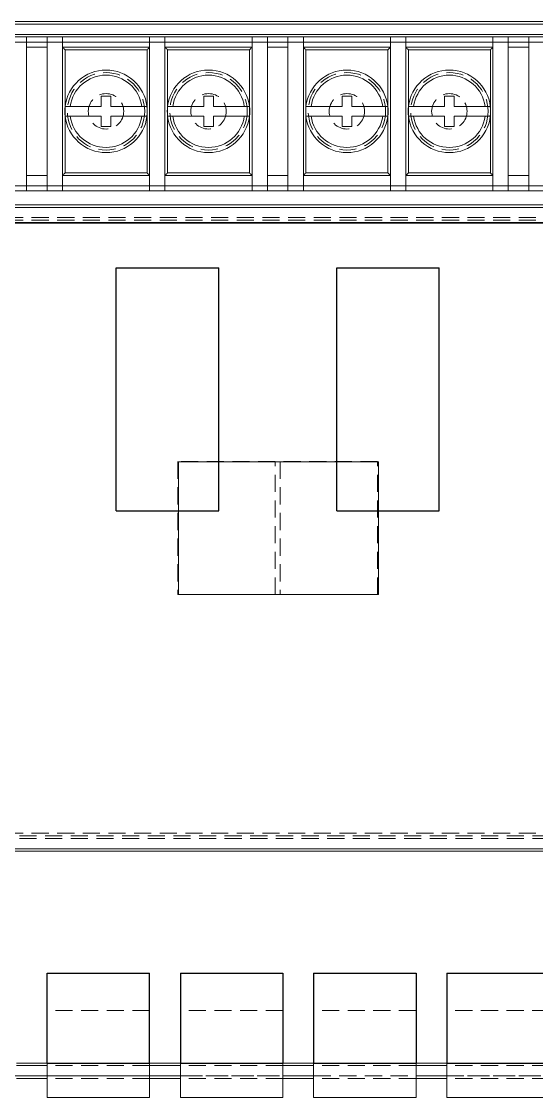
# Model space of a CAD drawing. Header units: millimetres. Extents: x 1282755 to 1285234, y -1758265 to -1757672.
# Drawn here: x 1282964.25 to 1282971.79, y -1758119.86 to -1758104.15 of the extents above; entities that cross this region are included whole.
import ezdxf

# ---------------------------------------------------------------- set-up
doc = ezdxf.new("R2010")
doc.units = ezdxf.units.MM
doc.linetypes.add('HIDDEN', pattern=[0.375, 0.25, -0.125])

msp = doc.modelspace()

# ---------------------------------------------------------------- linework, layer by layer
at = {"color": 7, "linetype": 'Continuous', "lineweight": 15}
for p, q in [((1282953.725, -1758104.145), (1282982.277, -1758104.145)), ((1282982.277, -1758104.183), (1282953.725, -1758104.183)), ((1282953.875, -1758104.333), (1282982.127, -1758104.333)), ((1282964.104, -1758104.37), (1282964.329, -1758104.37)), ((1282964.329, -1758104.445), (1282964.104, -1758104.445)), ((1282964.329, -1758104.37), (1282964.329, -1758104.445)), ((1282964.329, -1758104.37), (1282964.629, -1758104.37)), ((1282964.329, -1758106.543), (1282964.329, -1758104.445)), ((1282964.629, -1758104.445), (1282964.329, -1758104.445)), ((1282964.629, -1758104.37), (1282964.853, -1758104.37)), ((1282964.629, -1758104.445), (1282964.629, -1758104.37)), ((1282964.853, -1758104.445), (1282964.629, -1758104.445)), ((1282964.629, -1758106.543), (1282964.629, -1758104.445)), ((1282964.853, -1758104.37), (1282964.853, -1758104.445)), ((1282964.853, -1758104.37), (1282966.127, -1758104.37)), ((1282964.853, -1758106.543), (1282964.853, -1758104.445)), ((1282966.127, -1758104.445), (1282964.853, -1758104.445)), ((1282966.127, -1758104.37), (1282966.352, -1758104.37)), ((1282966.127, -1758104.445), (1282966.127, -1758104.37)), ((1282966.352, -1758104.445), (1282966.127, -1758104.445)), ((1282966.127, -1758106.543), (1282966.127, -1758104.445)), ((1282966.352, -1758104.37), (1282966.352, -1758104.445)), ((1282966.352, -1758104.37), (1282967.626, -1758104.37)), ((1282966.352, -1758106.543), (1282966.352, -1758104.445)), ((1282967.626, -1758104.445), (1282966.352, -1758104.445)), ((1282967.626, -1758104.37), (1282967.851, -1758104.37)), ((1282967.626, -1758104.445), (1282967.626, -1758104.37)), ((1282967.851, -1758104.445), (1282967.626, -1758104.445)), ((1282967.626, -1758106.543), (1282967.626, -1758104.445)), ((1282967.851, -1758104.37), (1282967.851, -1758104.445)), ((1282967.851, -1758104.37), (1282968.151, -1758104.37)), ((1282967.851, -1758106.543), (1282967.851, -1758104.445)), ((1282968.151, -1758104.445), (1282967.851, -1758104.445)), ((1282968.151, -1758104.37), (1282968.376, -1758104.37)), ((1282968.151, -1758104.445), (1282968.151, -1758104.37)), ((1282968.376, -1758104.445), (1282968.151, -1758104.445)), ((1282968.151, -1758106.543), (1282968.151, -1758104.445)), ((1282968.376, -1758104.37), (1282968.376, -1758104.445)), ((1282968.376, -1758104.37), (1282969.65, -1758104.37)), ((1282968.376, -1758106.543), (1282968.376, -1758104.445)), ((1282969.65, -1758104.445), (1282968.376, -1758104.445)), ((1282969.65, -1758104.37), (1282969.874, -1758104.37)), ((1282969.65, -1758104.445), (1282969.65, -1758104.37)), ((1282969.874, -1758104.445), (1282969.65, -1758104.445)), ((1282969.65, -1758106.543), (1282969.65, -1758104.445)), ((1282969.874, -1758104.37), (1282969.874, -1758104.445)), ((1282969.874, -1758104.37), (1282971.148, -1758104.37)), ((1282969.874, -1758106.543), (1282969.874, -1758104.445)), ((1282971.148, -1758104.445), (1282969.874, -1758104.445)), ((1282971.148, -1758104.37), (1282971.373, -1758104.37)), ((1282971.148, -1758104.445), (1282971.148, -1758104.37)), ((1282971.373, -1758104.445), (1282971.148, -1758104.445)), ((1282971.148, -1758106.543), (1282971.148, -1758104.445)), ((1282971.373, -1758104.37), (1282971.373, -1758104.445)), ((1282971.373, -1758104.37), (1282971.673, -1758104.37)), ((1282971.373, -1758106.543), (1282971.373, -1758104.445)), ((1282971.673, -1758104.445), (1282971.373, -1758104.445)), ((1282971.673, -1758104.37), (1282971.898, -1758104.37)), ((1282971.673, -1758104.445), (1282971.673, -1758104.37)), ((1282971.898, -1758104.445), (1282971.673, -1758104.445)), ((1282971.673, -1758106.543), (1282971.673, -1758104.445)), ((1282964.329, -1758104.52), (1282964.629, -1758104.52)), ((1282964.853, -1758104.52), (1282966.127, -1758104.52)), ((1282966.09, -1758104.558), (1282964.891, -1758104.558)), ((1282966.352, -1758104.52), (1282967.626, -1758104.52)), ((1282967.589, -1758104.558), (1282966.39, -1758104.558)), ((1282967.851, -1758104.52), (1282968.151, -1758104.52)), ((1282968.376, -1758104.52), (1282969.65, -1758104.52)), ((1282969.612, -1758104.558), (1282968.413, -1758104.558)), ((1282969.874, -1758104.52), (1282971.148, -1758104.52)), ((1282971.111, -1758104.558), (1282969.912, -1758104.558)), ((1282971.373, -1758104.52), (1282971.673, -1758104.52)), ((1282965.562, -1758105.236), (1282965.419, -1758105.236)), ((1282965.419, -1758105.236), (1282965.419, -1758105.386)), ((1282965.562, -1758105.386), (1282965.562, -1758105.236)), ((1282967.06, -1758105.236), (1282966.918, -1758105.236)), ((1282966.918, -1758105.236), (1282966.918, -1758105.386)), ((1282967.06, -1758105.386), (1282967.06, -1758105.236)), ((1282969.084, -1758105.236), (1282968.941, -1758105.236)), ((1282968.941, -1758105.236), (1282968.941, -1758105.386)), ((1282969.084, -1758105.386), (1282969.084, -1758105.236)), ((1282970.582, -1758105.236), (1282970.44, -1758105.236)), ((1282970.44, -1758105.236), (1282970.44, -1758105.386)), ((1282970.582, -1758105.386), (1282970.582, -1758105.236)), ((1282965.419, -1758105.386), (1282964.967, -1758105.386)), ((1282966.014, -1758105.386), (1282965.562, -1758105.386)), ((1282966.918, -1758105.386), (1282966.466, -1758105.386)), ((1282967.513, -1758105.386), (1282967.06, -1758105.386)), ((1282968.941, -1758105.386), (1282968.489, -1758105.386)), ((1282969.536, -1758105.386), (1282969.084, -1758105.386)), ((1282970.44, -1758105.386), (1282969.988, -1758105.386)), ((1282971.035, -1758105.386), (1282970.582, -1758105.386)), ((1282964.967, -1758105.528), (1282965.419, -1758105.528)), ((1282965.419, -1758105.528), (1282965.419, -1758105.678)), ((1282965.562, -1758105.678), (1282965.562, -1758105.528)), ((1282965.562, -1758105.528), (1282966.014, -1758105.528)), ((1282966.466, -1758105.528), (1282966.918, -1758105.528)), ((1282966.918, -1758105.528), (1282966.918, -1758105.678)), ((1282967.06, -1758105.678), (1282967.06, -1758105.528)), ((1282967.06, -1758105.528), (1282967.513, -1758105.528)), ((1282968.489, -1758105.528), (1282968.941, -1758105.528)), ((1282968.941, -1758105.528), (1282968.941, -1758105.678)), ((1282969.084, -1758105.678), (1282969.084, -1758105.528)), ((1282969.084, -1758105.528), (1282969.536, -1758105.528)), ((1282969.988, -1758105.528), (1282970.44, -1758105.528)), ((1282970.44, -1758105.528), (1282970.44, -1758105.678)), ((1282970.582, -1758105.678), (1282970.582, -1758105.528)), ((1282970.582, -1758105.528), (1282971.035, -1758105.528)), ((1282965.419, -1758105.678), (1282965.562, -1758105.678)), ((1282966.918, -1758105.678), (1282967.06, -1758105.678)), ((1282968.941, -1758105.678), (1282969.084, -1758105.678)), ((1282970.44, -1758105.678), (1282970.582, -1758105.678)), ((1282964.629, -1758106.394), (1282964.329, -1758106.394)), ((1282966.127, -1758106.394), (1282964.853, -1758106.394)), ((1282964.891, -1758106.356), (1282966.09, -1758106.356)), ((1282967.626, -1758106.394), (1282966.352, -1758106.394)), ((1282966.39, -1758106.356), (1282967.589, -1758106.356)), ((1282968.151, -1758106.394), (1282967.851, -1758106.394)), ((1282969.65, -1758106.394), (1282968.376, -1758106.394)), ((1282968.413, -1758106.356), (1282969.612, -1758106.356)), ((1282971.148, -1758106.394), (1282969.874, -1758106.394)), ((1282969.912, -1758106.356), (1282971.111, -1758106.356)), ((1282971.673, -1758106.394), (1282971.373, -1758106.394)), ((1282964.104, -1758106.543), (1282964.329, -1758106.543)), ((1282964.329, -1758106.618), (1282964.104, -1758106.618)), ((1282964.329, -1758106.543), (1282964.329, -1758106.618)), ((1282964.329, -1758106.543), (1282964.629, -1758106.543)), ((1282964.629, -1758106.618), (1282964.329, -1758106.618)), ((1282964.629, -1758106.543), (1282964.853, -1758106.543)), ((1282964.629, -1758106.618), (1282964.629, -1758106.543)), ((1282964.853, -1758106.618), (1282964.629, -1758106.618)), ((1282964.853, -1758106.543), (1282964.853, -1758106.618)), ((1282964.853, -1758106.543), (1282966.127, -1758106.543)), ((1282966.127, -1758106.618), (1282964.853, -1758106.618)), ((1282966.127, -1758106.543), (1282966.352, -1758106.543)), ((1282966.127, -1758106.618), (1282966.127, -1758106.543)), ((1282966.352, -1758106.618), (1282966.127, -1758106.618)), ((1282966.352, -1758106.543), (1282966.352, -1758106.618)), ((1282966.352, -1758106.543), (1282967.626, -1758106.543)), ((1282967.626, -1758106.618), (1282966.352, -1758106.618)), ((1282967.626, -1758106.543), (1282967.851, -1758106.543)), ((1282967.626, -1758106.618), (1282967.626, -1758106.543)), ((1282967.851, -1758106.618), (1282967.626, -1758106.618)), ((1282967.851, -1758106.543), (1282967.851, -1758106.618)), ((1282967.851, -1758106.543), (1282968.151, -1758106.543)), ((1282968.151, -1758106.618), (1282967.851, -1758106.618)), ((1282968.151, -1758106.543), (1282968.376, -1758106.543)), ((1282968.151, -1758106.618), (1282968.151, -1758106.543)), ((1282968.376, -1758106.618), (1282968.151, -1758106.618)), ((1282968.376, -1758106.543), (1282968.376, -1758106.618)), ((1282968.376, -1758106.543), (1282969.65, -1758106.543)), ((1282969.65, -1758106.618), (1282968.376, -1758106.618)), ((1282969.65, -1758106.543), (1282969.874, -1758106.543)), ((1282969.65, -1758106.618), (1282969.65, -1758106.543)), ((1282969.874, -1758106.618), (1282969.65, -1758106.618)), ((1282969.874, -1758106.543), (1282969.874, -1758106.618)), ((1282969.874, -1758106.543), (1282971.148, -1758106.543)), ((1282971.148, -1758106.618), (1282969.874, -1758106.618)), ((1282971.148, -1758106.543), (1282971.373, -1758106.543)), ((1282971.148, -1758106.618), (1282971.148, -1758106.543)), ((1282971.373, -1758106.618), (1282971.148, -1758106.618)), ((1282971.373, -1758106.543), (1282971.373, -1758106.618)), ((1282971.373, -1758106.543), (1282971.673, -1758106.543)), ((1282971.673, -1758106.618), (1282971.373, -1758106.618)), ((1282971.673, -1758106.543), (1282971.898, -1758106.543)), ((1282971.673, -1758106.618), (1282971.673, -1758106.543)), ((1282971.898, -1758106.618), (1282971.673, -1758106.618)), ((1282982.539, -1758106.822), (1282953.463, -1758106.822)), ((1282982.501, -1758106.822), (1282953.5, -1758106.822)), ((1282982.501, -1758106.86), (1282953.5, -1758106.86)), ((1282969.473, -1758110.574), (1282966.55, -1758110.574)), ((1282966.55, -1758110.574), (1282966.55, -1758112.514)), ((1282969.473, -1758112.514), (1282969.473, -1758110.574)), ((1282966.55, -1758112.514), (1282969.473, -1758112.514)), ((1282953.5, -1758116.227), (1282982.501, -1758116.227)), ((1282953.463, -1758116.264), (1282982.539, -1758116.264)), ((1282953.5, -1758116.264), (1282982.501, -1758116.264)), ((1282964.629, -1758118.043), (1282964.629, -1758119.86)), ((1282966.127, -1758118.043), (1282964.629, -1758118.043)), ((1282966.127, -1758119.86), (1282966.127, -1758118.043)), ((1282968.076, -1758118.043), (1282966.577, -1758118.043)), ((1282966.577, -1758118.043), (1282966.577, -1758119.86)), ((1282968.076, -1758119.86), (1282968.076, -1758118.043)), ((1282970.024, -1758118.043), (1282968.525, -1758118.043)), ((1282968.525, -1758118.043), (1282968.525, -1758119.86)), ((1282970.024, -1758119.86), (1282970.024, -1758118.043)), ((1282970.474, -1758118.043), (1282970.474, -1758119.86)), ((1282971.973, -1758118.043), (1282970.474, -1758118.043)), ((1282964.179, -1758119.358), (1282964.629, -1758119.358)), ((1282966.127, -1758119.358), (1282966.577, -1758119.358)), ((1282968.076, -1758119.358), (1282968.525, -1758119.358)), ((1282970.024, -1758119.358), (1282970.474, -1758119.358)), ((1282964.629, -1758119.583), (1282964.179, -1758119.583)), ((1282966.577, -1758119.583), (1282966.127, -1758119.583)), ((1282968.525, -1758119.583), (1282968.076, -1758119.583)), ((1282970.474, -1758119.583), (1282970.024, -1758119.583)), ((1282964.629, -1758119.86), (1282966.127, -1758119.86)), ((1282966.577, -1758119.86), (1282968.076, -1758119.86)), ((1282968.525, -1758119.86), (1282970.024, -1758119.86)), ((1282970.474, -1758119.86), (1282971.973, -1758119.86))]:
    msp.add_line(p, q, dxfattribs=at)
at = {"color": 7, "linetype": 'HIDDEN', "lineweight": 0}
for p, q in [((1282953.725, -1758104.183), (1282982.277, -1758104.183)), ((1282964.891, -1758106.356), (1282964.891, -1758104.558)), ((1282964.891, -1758104.558), (1282966.09, -1758104.558)), ((1282966.09, -1758104.558), (1282966.09, -1758106.356)), ((1282966.39, -1758106.356), (1282966.39, -1758104.558)), ((1282966.39, -1758104.558), (1282967.589, -1758104.558)), ((1282967.589, -1758104.558), (1282967.589, -1758106.356)), ((1282968.413, -1758106.356), (1282968.413, -1758104.558)), ((1282968.413, -1758104.558), (1282969.612, -1758104.558)), ((1282969.612, -1758104.558), (1282969.612, -1758106.356)), ((1282969.912, -1758106.356), (1282969.912, -1758104.558)), ((1282969.912, -1758104.558), (1282971.111, -1758104.558)), ((1282971.111, -1758104.558), (1282971.111, -1758106.356)), ((1282964.891, -1758105.39), (1282964.891, -1758105.524)), ((1282966.09, -1758105.524), (1282966.09, -1758105.39)), ((1282966.39, -1758105.39), (1282966.39, -1758105.524)), ((1282967.589, -1758105.524), (1282967.589, -1758105.39)), ((1282968.413, -1758105.39), (1282968.413, -1758105.524)), ((1282969.612, -1758105.524), (1282969.612, -1758105.39)), ((1282969.912, -1758105.39), (1282969.912, -1758105.524)), ((1282971.111, -1758105.524), (1282971.111, -1758105.39)), ((1282966.09, -1758106.356), (1282964.891, -1758106.356)), ((1282967.589, -1758106.356), (1282966.39, -1758106.356)), ((1282969.612, -1758106.356), (1282968.413, -1758106.356)), ((1282971.111, -1758106.356), (1282969.912, -1758106.356)), ((1282953.725, -1758106.86), (1282982.277, -1758106.86)), ((1282982.277, -1758107.01), (1282953.725, -1758107.01)), ((1282982.277, -1758107.047), (1282953.725, -1758107.047)), ((1282953.725, -1758107.084), (1282982.277, -1758107.084)), ((1282965.64, -1758107.742), (1282965.64, -1758111.294)), ((1282967.139, -1758107.742), (1282965.64, -1758107.742)), ((1282967.139, -1758111.294), (1282967.139, -1758107.742)), ((1282968.863, -1758107.742), (1282968.863, -1758111.294)), ((1282970.361, -1758107.742), (1282968.863, -1758107.742)), ((1282970.361, -1758111.294), (1282970.361, -1758107.742)), ((1282967.964, -1758110.573), (1282966.54, -1758110.573)), ((1282966.54, -1758110.573), (1282966.54, -1758112.514)), ((1282966.55, -1758110.574), (1282966.54, -1758110.574)), ((1282966.54, -1758110.574), (1282966.54, -1758112.514)), ((1282967.964, -1758112.514), (1282967.964, -1758110.573)), ((1282969.462, -1758110.573), (1282968.038, -1758110.573)), ((1282968.038, -1758110.573), (1282968.038, -1758112.514)), ((1282969.462, -1758112.514), (1282969.462, -1758110.573)), ((1282969.462, -1758112.514), (1282969.462, -1758110.574)), ((1282965.64, -1758111.294), (1282967.139, -1758111.294)), ((1282968.863, -1758111.294), (1282970.361, -1758111.294)), ((1282966.54, -1758112.514), (1282967.964, -1758112.514)), ((1282966.54, -1758112.514), (1282966.55, -1758112.514)), ((1282968.038, -1758112.514), (1282969.462, -1758112.514)), ((1282982.277, -1758116.002), (1282953.725, -1758116.002)), ((1282953.725, -1758116.04), (1282982.277, -1758116.04)), ((1282953.725, -1758116.077), (1282982.277, -1758116.077)), ((1282982.277, -1758116.227), (1282953.725, -1758116.227)), ((1282966.127, -1758118.589), (1282964.629, -1758118.589)), ((1282968.076, -1758118.589), (1282966.577, -1758118.589)), ((1282970.024, -1758118.589), (1282968.525, -1758118.589)), ((1282971.973, -1758118.589), (1282970.474, -1758118.589)), ((1282964.629, -1758119.358), (1282966.127, -1758119.358)), ((1282966.577, -1758119.358), (1282968.076, -1758119.358)), ((1282968.525, -1758119.358), (1282970.024, -1758119.358)), ((1282970.474, -1758119.358), (1282971.973, -1758119.358)), ((1282982.277, -1758119.545), (1282953.725, -1758119.545)), ((1282966.127, -1758119.395), (1282964.629, -1758119.395)), ((1282964.629, -1758119.545), (1282966.127, -1758119.545)), ((1282968.076, -1758119.395), (1282966.577, -1758119.395)), ((1282966.577, -1758119.545), (1282968.076, -1758119.545)), ((1282970.024, -1758119.395), (1282968.525, -1758119.395)), ((1282968.525, -1758119.545), (1282970.024, -1758119.545)), ((1282971.973, -1758119.395), (1282970.474, -1758119.395)), ((1282970.474, -1758119.545), (1282971.973, -1758119.545)), ((1282966.127, -1758119.583), (1282964.629, -1758119.583)), ((1282968.076, -1758119.583), (1282966.577, -1758119.583)), ((1282970.024, -1758119.583), (1282968.525, -1758119.583)), ((1282971.973, -1758119.583), (1282970.474, -1758119.583))]:
    msp.add_line(p, q, dxfattribs=at)
at = {"color": 8, "linetype": 'Continuous', "lineweight": 15}
for p, q in [((1282964.891, -1758104.558), (1282964.891, -1758105.39)), ((1282966.09, -1758105.39), (1282966.09, -1758104.558)), ((1282966.39, -1758104.558), (1282966.39, -1758105.39)), ((1282967.589, -1758105.39), (1282967.589, -1758104.558)), ((1282968.413, -1758104.558), (1282968.413, -1758105.39)), ((1282969.612, -1758105.39), (1282969.612, -1758104.558)), ((1282969.912, -1758104.558), (1282969.912, -1758105.39)), ((1282971.111, -1758105.39), (1282971.111, -1758104.558)), ((1282964.891, -1758105.524), (1282964.891, -1758106.356)), ((1282966.09, -1758106.356), (1282966.09, -1758105.524)), ((1282966.39, -1758105.524), (1282966.39, -1758106.356)), ((1282967.589, -1758106.356), (1282967.589, -1758105.524)), ((1282968.413, -1758105.524), (1282968.413, -1758106.356)), ((1282969.612, -1758106.356), (1282969.612, -1758105.524)), ((1282969.912, -1758105.524), (1282969.912, -1758106.356)), ((1282971.111, -1758106.356), (1282971.111, -1758105.524)), ((1282964.629, -1758119.395), (1282964.179, -1758119.395)), ((1282964.179, -1758119.545), (1282964.629, -1758119.545)), ((1282966.577, -1758119.395), (1282966.127, -1758119.395)), ((1282966.127, -1758119.545), (1282966.577, -1758119.545)), ((1282968.525, -1758119.395), (1282968.076, -1758119.395)), ((1282968.076, -1758119.545), (1282968.525, -1758119.545)), ((1282970.474, -1758119.395), (1282970.024, -1758119.395)), ((1282970.024, -1758119.545), (1282970.474, -1758119.545))]:
    msp.add_line(p, q, dxfattribs=at)
for p, q in [((1282982.089, -1758107.084), (1282953.912, -1758107.084)), ((1282953.912, -1758107.084), (1282982.089, -1758107.084))]:
    msp.add_line(p, q)
at = {"color": 7, "linetype": 'Continuous'}
for p, q in [((1282965.64, -1758111.294), (1282965.64, -1758107.742)), ((1282965.64, -1758107.742), (1282967.139, -1758107.742)), ((1282967.139, -1758111.294), (1282967.139, -1758107.742)), ((1282968.863, -1758111.294), (1282968.863, -1758107.742)), ((1282968.863, -1758107.742), (1282970.361, -1758107.742)), ((1282970.361, -1758111.294), (1282970.361, -1758107.742)), ((1282965.64, -1758111.294), (1282967.139, -1758111.294)), ((1282968.863, -1758111.294), (1282970.361, -1758111.294)), ((1282964.629, -1758119.358), (1282964.629, -1758118.043)), ((1282964.629, -1758118.043), (1282966.127, -1758118.043)), ((1282966.127, -1758119.358), (1282966.127, -1758118.043)), ((1282966.577, -1758118.043), (1282968.076, -1758118.043)), ((1282966.577, -1758118.043), (1282966.577, -1758119.358)), ((1282968.076, -1758118.043), (1282968.076, -1758119.358)), ((1282968.525, -1758118.043), (1282970.024, -1758118.043)), ((1282968.525, -1758118.043), (1282968.525, -1758119.358)), ((1282970.024, -1758118.043), (1282970.024, -1758119.358)), ((1282970.474, -1758118.043), (1282971.973, -1758118.043)), ((1282970.474, -1758118.043), (1282970.474, -1758119.358)), ((1282964.629, -1758119.358), (1282966.127, -1758119.358)), ((1282966.577, -1758119.358), (1282968.076, -1758119.358)), ((1282968.525, -1758119.358), (1282970.024, -1758119.358)), ((1282970.474, -1758119.358), (1282971.973, -1758119.358))]:
    msp.add_line(p, q, dxfattribs=at)
at = {"color": 7, "linetype": 'Continuous', "lineweight": 15, "flags": 128}
for points in [[(1282964.853, -1758104.52), (1282964.854, -1758104.521), (1282964.856, -1758104.523), (1282964.86, -1758104.526), (1282964.864, -1758104.531), (1282964.87, -1758104.537), (1282964.877, -1758104.543), (1282964.884, -1758104.55), (1282964.891, -1758104.558)], [(1282966.09, -1758104.558), (1282966.097, -1758104.55), (1282966.104, -1758104.543), (1282966.111, -1758104.537), (1282966.116, -1758104.531), (1282966.121, -1758104.526), (1282966.125, -1758104.523), (1282966.127, -1758104.521), (1282966.127, -1758104.52)], [(1282966.352, -1758104.52), (1282966.353, -1758104.521), (1282966.355, -1758104.523), (1282966.359, -1758104.526), (1282966.363, -1758104.531), (1282966.369, -1758104.537), (1282966.375, -1758104.543), (1282966.382, -1758104.55), (1282966.39, -1758104.558)], [(1282967.589, -1758104.558), (1282967.596, -1758104.55), (1282967.603, -1758104.543), (1282967.61, -1758104.537), (1282967.615, -1758104.531), (1282967.62, -1758104.526), (1282967.623, -1758104.523), (1282967.625, -1758104.521), (1282967.626, -1758104.52)], [(1282968.376, -1758104.52), (1282968.376, -1758104.521), (1282968.378, -1758104.523), (1282968.382, -1758104.526), (1282968.387, -1758104.531), (1282968.392, -1758104.537), (1282968.399, -1758104.543), (1282968.406, -1758104.55), (1282968.413, -1758104.558)], [(1282969.612, -1758104.558), (1282969.619, -1758104.55), (1282969.626, -1758104.543), (1282969.633, -1758104.537), (1282969.639, -1758104.531), (1282969.643, -1758104.526), (1282969.647, -1758104.523), (1282969.649, -1758104.521), (1282969.65, -1758104.52)], [(1282969.874, -1758104.52), (1282969.875, -1758104.521), (1282969.877, -1758104.523), (1282969.881, -1758104.526), (1282969.885, -1758104.531), (1282969.891, -1758104.537), (1282969.897, -1758104.543), (1282969.904, -1758104.55), (1282969.912, -1758104.558)], [(1282971.111, -1758104.558), (1282971.118, -1758104.55), (1282971.125, -1758104.543), (1282971.132, -1758104.537), (1282971.137, -1758104.531), (1282971.142, -1758104.526), (1282971.145, -1758104.523), (1282971.148, -1758104.521), (1282971.148, -1758104.52)], [(1282964.853, -1758106.394), (1282964.854, -1758106.393), (1282964.856, -1758106.391), (1282964.86, -1758106.387), (1282964.864, -1758106.383), (1282964.87, -1758106.377), (1282964.877, -1758106.37), (1282964.884, -1758106.363), (1282964.891, -1758106.356)], [(1282966.09, -1758106.356), (1282966.096, -1758106.363), (1282966.103, -1758106.369), (1282966.109, -1758106.375), (1282966.114, -1758106.38), (1282966.119, -1758106.385), (1282966.122, -1758106.388), (1282966.125, -1758106.391), (1282966.127, -1758106.393), (1282966.127, -1758106.394)], [(1282966.352, -1758106.394), (1282966.353, -1758106.393), (1282966.355, -1758106.391), (1282966.359, -1758106.387), (1282966.363, -1758106.383), (1282966.369, -1758106.377), (1282966.375, -1758106.37), (1282966.382, -1758106.363), (1282966.39, -1758106.356)], [(1282967.589, -1758106.356), (1282967.595, -1758106.363), (1282967.602, -1758106.369), (1282967.607, -1758106.375), (1282967.613, -1758106.38), (1282967.617, -1758106.385), (1282967.621, -1758106.388), (1282967.624, -1758106.391), (1282967.626, -1758106.393), (1282967.626, -1758106.394)], [(1282968.376, -1758106.394), (1282968.376, -1758106.393), (1282968.378, -1758106.391), (1282968.382, -1758106.387), (1282968.387, -1758106.383), (1282968.392, -1758106.377), (1282968.399, -1758106.37), (1282968.406, -1758106.363), (1282968.413, -1758106.356)], [(1282969.612, -1758106.356), (1282969.619, -1758106.363), (1282969.625, -1758106.369), (1282969.631, -1758106.375), (1282969.636, -1758106.38), (1282969.641, -1758106.385), (1282969.644, -1758106.388), (1282969.647, -1758106.391), (1282969.649, -1758106.393), (1282969.65, -1758106.394)], [(1282969.874, -1758106.394), (1282969.875, -1758106.393), (1282969.877, -1758106.391), (1282969.881, -1758106.387), (1282969.885, -1758106.383), (1282969.891, -1758106.377), (1282969.897, -1758106.37), (1282969.904, -1758106.363), (1282969.912, -1758106.356)], [(1282971.111, -1758106.356), (1282971.117, -1758106.363), (1282971.124, -1758106.369), (1282971.13, -1758106.375), (1282971.135, -1758106.38), (1282971.14, -1758106.385), (1282971.143, -1758106.388), (1282971.146, -1758106.391), (1282971.148, -1758106.393), (1282971.148, -1758106.394)]]:
    msp.add_lwpolyline(points, dxfattribs=at)
at = {"color": 7, "linetype": 'HIDDEN', "lineweight": 0, "flags": 128}
for points in [[(1282966.09, -1758104.558), (1282966.097, -1758104.55), (1282966.104, -1758104.543), (1282966.111, -1758104.537), (1282966.116, -1758104.531), (1282966.121, -1758104.526), (1282966.125, -1758104.523), (1282966.127, -1758104.521), (1282966.127, -1758104.52)], [(1282967.589, -1758104.558), (1282967.596, -1758104.55), (1282967.603, -1758104.543), (1282967.61, -1758104.537), (1282967.615, -1758104.531), (1282967.62, -1758104.526), (1282967.623, -1758104.523), (1282967.625, -1758104.521), (1282967.626, -1758104.52)], [(1282969.612, -1758104.558), (1282969.619, -1758104.55), (1282969.626, -1758104.543), (1282969.633, -1758104.537), (1282969.639, -1758104.531), (1282969.643, -1758104.526), (1282969.647, -1758104.523), (1282969.649, -1758104.521), (1282969.65, -1758104.52)], [(1282971.111, -1758104.558), (1282971.118, -1758104.55), (1282971.125, -1758104.543), (1282971.132, -1758104.537), (1282971.137, -1758104.531), (1282971.142, -1758104.526), (1282971.145, -1758104.523), (1282971.148, -1758104.521), (1282971.148, -1758104.52)], [(1282964.853, -1758106.394), (1282964.854, -1758106.393), (1282964.856, -1758106.391), (1282964.86, -1758106.387), (1282964.864, -1758106.383), (1282964.87, -1758106.377), (1282964.877, -1758106.37), (1282964.884, -1758106.363), (1282964.891, -1758106.356)], [(1282966.352, -1758106.394), (1282966.353, -1758106.393), (1282966.355, -1758106.391), (1282966.359, -1758106.387), (1282966.363, -1758106.383), (1282966.369, -1758106.377), (1282966.375, -1758106.37), (1282966.382, -1758106.363), (1282966.39, -1758106.356)], [(1282968.376, -1758106.394), (1282968.376, -1758106.393), (1282968.378, -1758106.391), (1282968.382, -1758106.387), (1282968.387, -1758106.383), (1282968.392, -1758106.377), (1282968.399, -1758106.37), (1282968.406, -1758106.363), (1282968.413, -1758106.356)], [(1282969.874, -1758106.394), (1282969.875, -1758106.393), (1282969.877, -1758106.391), (1282969.879, -1758106.388), (1282969.883, -1758106.385), (1282969.888, -1758106.38), (1282969.893, -1758106.375), (1282969.899, -1758106.369), (1282969.905, -1758106.363), (1282969.912, -1758106.356)]]:
    msp.add_lwpolyline(points, dxfattribs=at)
at = {"color": 7, "linetype": 'HIDDEN', "lineweight": 0}
for centre, radius in [((1282965.49, -1758105.457), 0.566), ((1282966.989, -1758105.457), 0.566), ((1282969.013, -1758105.457), 0.566), ((1282970.511, -1758105.457), 0.566), ((1282965.49, -1758105.457), 0.259), ((1282966.989, -1758105.457), 0.259), ((1282969.013, -1758105.457), 0.259), ((1282970.511, -1758105.457), 0.259)]:
    msp.add_circle(centre, radius, dxfattribs=at)
at = {"color": 7, "linetype": 'Continuous', "lineweight": 15}
for centre, radius, start, end in [((1282965.49, -1758105.457), 0.603, 6.7774, 173.2226), ((1282965.49, -1758105.457), 0.528, 7.7443, 172.2557), ((1282966.989, -1758105.457), 0.603, 6.7774, 173.2226), ((1282966.989, -1758105.457), 0.528, 7.7443, 172.2557), ((1282969.013, -1758105.457), 0.603, 6.7774, 173.2226), ((1282969.013, -1758105.457), 0.528, 7.7443, 172.2557), ((1282970.511, -1758105.457), 0.603, 6.7774, 173.2226), ((1282970.511, -1758105.457), 0.528, 7.7443, 172.2557), ((1282965.49, -1758105.457), 0.603, 173.2226, 186.7774), ((1282965.49, -1758105.457), 0.603, 353.2226, 6.7774), ((1282966.989, -1758105.457), 0.603, 173.2226, 186.7774), ((1282966.989, -1758105.457), 0.603, 353.2226, 6.7774), ((1282969.013, -1758105.457), 0.603, 173.2226, 186.7774), ((1282969.013, -1758105.457), 0.603, 353.2226, 6.7774), ((1282970.511, -1758105.457), 0.603, 173.2226, 186.7774), ((1282970.511, -1758105.457), 0.603, 353.2226, 6.7774), ((1282965.49, -1758105.457), 0.603, 186.7774, 353.2226), ((1282965.49, -1758105.457), 0.528, 187.7443, 352.2557), ((1282966.989, -1758105.457), 0.603, 186.7774, 353.2226), ((1282966.989, -1758105.457), 0.528, 187.7443, 352.2557), ((1282969.013, -1758105.457), 0.603, 186.7774, 353.2226), ((1282969.013, -1758105.457), 0.528, 187.7443, 352.2557), ((1282970.511, -1758105.457), 0.603, 186.7774, 353.2226), ((1282970.511, -1758105.457), 0.528, 187.7443, 352.2557)]:
    msp.add_arc(centre, radius, start, end, dxfattribs=at)
for points, knots in [([(1282964.967, -1758105.386), (1282964.958, -1758105.386), (1282964.941, -1758105.386), (1282964.919, -1758105.386), (1282964.901, -1758105.386), (1282964.893, -1758105.386), (1282964.892, -1758105.386), (1282964.891, -1758105.386)], [0, 0, 0, 0, 0.216949, 0.433941, 0.649856, 0.864103, 1, 1, 1, 1]), ([(1282966.089, -1758105.386), (1282966.089, -1758105.386), (1282966.087, -1758105.386), (1282966.074, -1758105.386), (1282966.055, -1758105.386), (1282966.034, -1758105.386), (1282966.02, -1758105.386), (1282966.014, -1758105.386)], [0, 0, 0, 0, 0.2126584, 0.4252955, 0.6385462, 0.8532404, 1, 1, 1, 1]), ([(1282966.466, -1758105.386), (1282966.457, -1758105.386), (1282966.44, -1758105.386), (1282966.417, -1758105.386), (1282966.4, -1758105.386), (1282966.391, -1758105.386), (1282966.391, -1758105.386), (1282966.39, -1758105.386)], [0, 0, 0, 0, 0.216951, 0.433943, 0.649856, 0.864103, 1, 1, 1, 1]), ([(1282967.588, -1758105.386), (1282967.587, -1758105.386), (1282967.586, -1758105.386), (1282967.573, -1758105.386), (1282967.554, -1758105.386), (1282967.533, -1758105.386), (1282967.518, -1758105.386), (1282967.513, -1758105.386)], [0, 0, 0, 0, 0.212658, 0.425296, 0.638547, 0.853242, 1, 1, 1, 1]), ([(1282968.489, -1758105.386), (1282968.48, -1758105.386), (1282968.463, -1758105.386), (1282968.441, -1758105.386), (1282968.424, -1758105.386), (1282968.415, -1758105.386), (1282968.414, -1758105.386), (1282968.413, -1758105.386)], [0, 0, 0, 0, 0.2169509, 0.4339423, 0.649856, 0.8641032, 1, 1, 1, 1]), ([(1282969.612, -1758105.386), (1282969.611, -1758105.386), (1282969.609, -1758105.386), (1282969.596, -1758105.386), (1282969.577, -1758105.386), (1282969.556, -1758105.386), (1282969.542, -1758105.386), (1282969.536, -1758105.386)], [0, 0, 0, 0, 0.212658, 0.425296, 0.638548, 0.853241, 1, 1, 1, 1]), ([(1282969.988, -1758105.386), (1282969.979, -1758105.386), (1282969.962, -1758105.386), (1282969.939, -1758105.386), (1282969.922, -1758105.386), (1282969.913, -1758105.386), (1282969.913, -1758105.386), (1282969.912, -1758105.386)], [0, 0, 0, 0, 0.216951, 0.433942, 0.649856, 0.864103, 1, 1, 1, 1]), ([(1282971.11, -1758105.386), (1282971.11, -1758105.386), (1282971.108, -1758105.386), (1282971.095, -1758105.386), (1282971.076, -1758105.386), (1282971.055, -1758105.386), (1282971.041, -1758105.386), (1282971.035, -1758105.386)], [0, 0, 0, 0, 0.212658, 0.425296, 0.638547, 0.853242, 1, 1, 1, 1]), ([(1282964.891, -1758105.528), (1282964.892, -1758105.528), (1282964.894, -1758105.528), (1282964.907, -1758105.528), (1282964.926, -1758105.528), (1282964.947, -1758105.528), (1282964.961, -1758105.528), (1282964.967, -1758105.528)], [0, 0, 0, 0, 0.2126583, 0.425297, 0.638548, 0.8532425, 1, 1, 1, 1]), ([(1282966.014, -1758105.528), (1282966.022, -1758105.528), (1282966.04, -1758105.528), (1282966.062, -1758105.528), (1282966.079, -1758105.528), (1282966.088, -1758105.528), (1282966.089, -1758105.528), (1282966.089, -1758105.528)], [0, 0, 0, 0, 0.216951, 0.433942, 0.649857, 0.864103, 1, 1, 1, 1]), ([(1282966.39, -1758105.528), (1282966.391, -1758105.528), (1282966.393, -1758105.528), (1282966.406, -1758105.528), (1282966.424, -1758105.528), (1282966.446, -1758105.528), (1282966.46, -1758105.528), (1282966.466, -1758105.528)], [0, 0, 0, 0, 0.2126584, 0.4252955, 0.6385462, 0.8532404, 1, 1, 1, 1]), ([(1282967.513, -1758105.528), (1282967.521, -1758105.528), (1282967.538, -1758105.528), (1282967.561, -1758105.528), (1282967.578, -1758105.528), (1282967.587, -1758105.528), (1282967.588, -1758105.528), (1282967.588, -1758105.528)], [0, 0, 0, 0, 0.216951, 0.433943, 0.649856, 0.864103, 1, 1, 1, 1]), ([(1282968.413, -1758105.528), (1282968.414, -1758105.528), (1282968.416, -1758105.528), (1282968.429, -1758105.528), (1282968.448, -1758105.528), (1282968.469, -1758105.528), (1282968.483, -1758105.528), (1282968.489, -1758105.528)], [0, 0, 0, 0, 0.212658, 0.425296, 0.638547, 0.853242, 1, 1, 1, 1]), ([(1282969.536, -1758105.528), (1282969.545, -1758105.528), (1282969.562, -1758105.528), (1282969.584, -1758105.528), (1282969.601, -1758105.528), (1282969.61, -1758105.528), (1282969.611, -1758105.528), (1282969.612, -1758105.528)], [0, 0, 0, 0, 0.216951, 0.433942, 0.649856, 0.864103, 1, 1, 1, 1]), ([(1282969.912, -1758105.528), (1282969.913, -1758105.528), (1282969.915, -1758105.528), (1282969.928, -1758105.528), (1282969.947, -1758105.528), (1282969.968, -1758105.528), (1282969.982, -1758105.528), (1282969.988, -1758105.528)], [0, 0, 0, 0, 0.212658, 0.425296, 0.638548, 0.853241, 1, 1, 1, 1]), ([(1282971.035, -1758105.528), (1282971.043, -1758105.528), (1282971.06, -1758105.528), (1282971.083, -1758105.528), (1282971.1, -1758105.528), (1282971.109, -1758105.528), (1282971.11, -1758105.528), (1282971.11, -1758105.528)], [0, 0, 0, 0, 0.216952, 0.433942, 0.649856, 0.864103, 1, 1, 1, 1])]:
    msp.add_open_spline(points, degree=3, knots=knots, dxfattribs=at)

doc.saveas('drawing.dxf')
